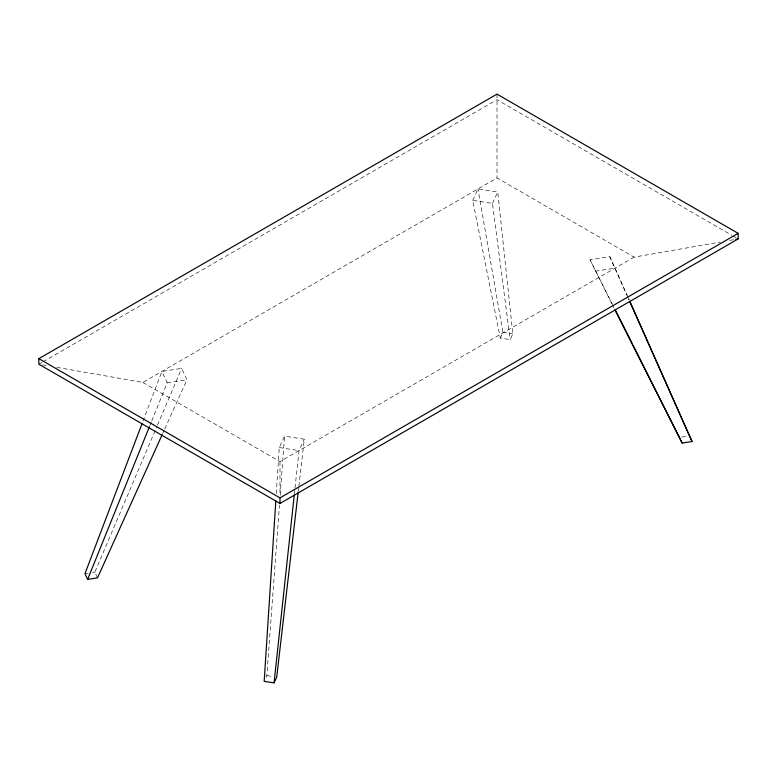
<?xml version="1.0" encoding="UTF-8"?>
<svg xmlns="http://www.w3.org/2000/svg" width="777" height="777" viewBox="0 0 777 777"><rect width="100%" height="100%" fill="white"/><g stroke="black" fill="none" stroke-linecap="round" stroke-linejoin="round"><path stroke-width="0.58" stroke-dasharray="3.88 2.91" d="M276.291 493.58L279.264 447.552L284.557 436.14L304.322 439.199L298.883 486.072M265.948 677.534L266.832 675.631L279.458 505.089M280.167 495.405L284.557 436.14M294.366 493.929L294.891 489.121M295.017 487.917L299.028 450.611L304.322 439.199M298.329 490.879L298.747 487.276M142.978 421.153L161.888 371.435L181.653 368.376L186.946 379.788L164.588 429.302M149.903 425.524L151.272 422.154M151.719 421.027L167.181 382.847L161.888 371.435M97.494 577.865L94.843 572.163L156.983 426.282M157.459 425.165L181.653 368.376M162.597 433.712L164.083 430.409M472.678 200.349L477.972 188.947L497.736 191.997L512.82 333.906L510.168 339.607L500.291 338.082L472.678 200.349L492.443 203.409L510.168 339.607M492.443 203.409L497.736 191.997M500.291 338.082L502.942 332.371L477.972 188.947M38.85 364.219L42.007 362.403M43.056 361.791L497.008 99.699L731.856 235.295M56.779 367.356L142.851 382.42L497.008 177.952L634.149 257.129L720.221 242.065M142.851 382.42L279.992 461.606L634.149 257.129M729.778 240.384L735.761 239.345M611.732 303.613L590.054 259.771L609.819 256.711L629.321 300.155M595.347 271.173L615.112 268.123M167.181 382.847L186.946 379.788M681.701 437.033L687.198 436.188M84.965 573.688L88.257 573.183M92.648 572.503L94.843 572.163M502.942 332.371L512.82 333.906M279.264 447.552L299.028 450.611M266.832 675.631L273.417 676.65M42.434 364.85L47.222 365.685M732.905 235.897L736.052 237.713M612.276 304.691L613.908 307.935M590.054 259.771L612.412 304.166M609.819 256.711L627.01 295.415M627.495 296.513L628.972 299.835M497.008 94.134L497.008 177.952M279.992 461.606L279.992 495.075"/><path stroke-width="1.17" d="M275.825 500.854L264.18 681.342L274.058 682.866L276.709 677.165L298.183 492.084M274.058 682.866L294.24 495.134M142.123 423.407L84.965 573.688L87.607 579.399L97.494 577.865L162.102 434.809M87.607 579.399L149.446 426.651M38.85 358.653L497.008 94.134L738.15 233.353L738.15 238.927L279.992 503.438L38.85 364.219L38.85 358.653L279.992 497.872L738.15 233.353M735.761 239.345L738.15 238.927M615.005 310.101L682.157 443.075L692.035 441.55L629.807 301.262M615.141 309.586L632.051 343.152M633.148 345.318L682.157 443.075M692.035 441.55L629.953 302.049M279.992 497.872L279.992 503.438"/></g></svg>
